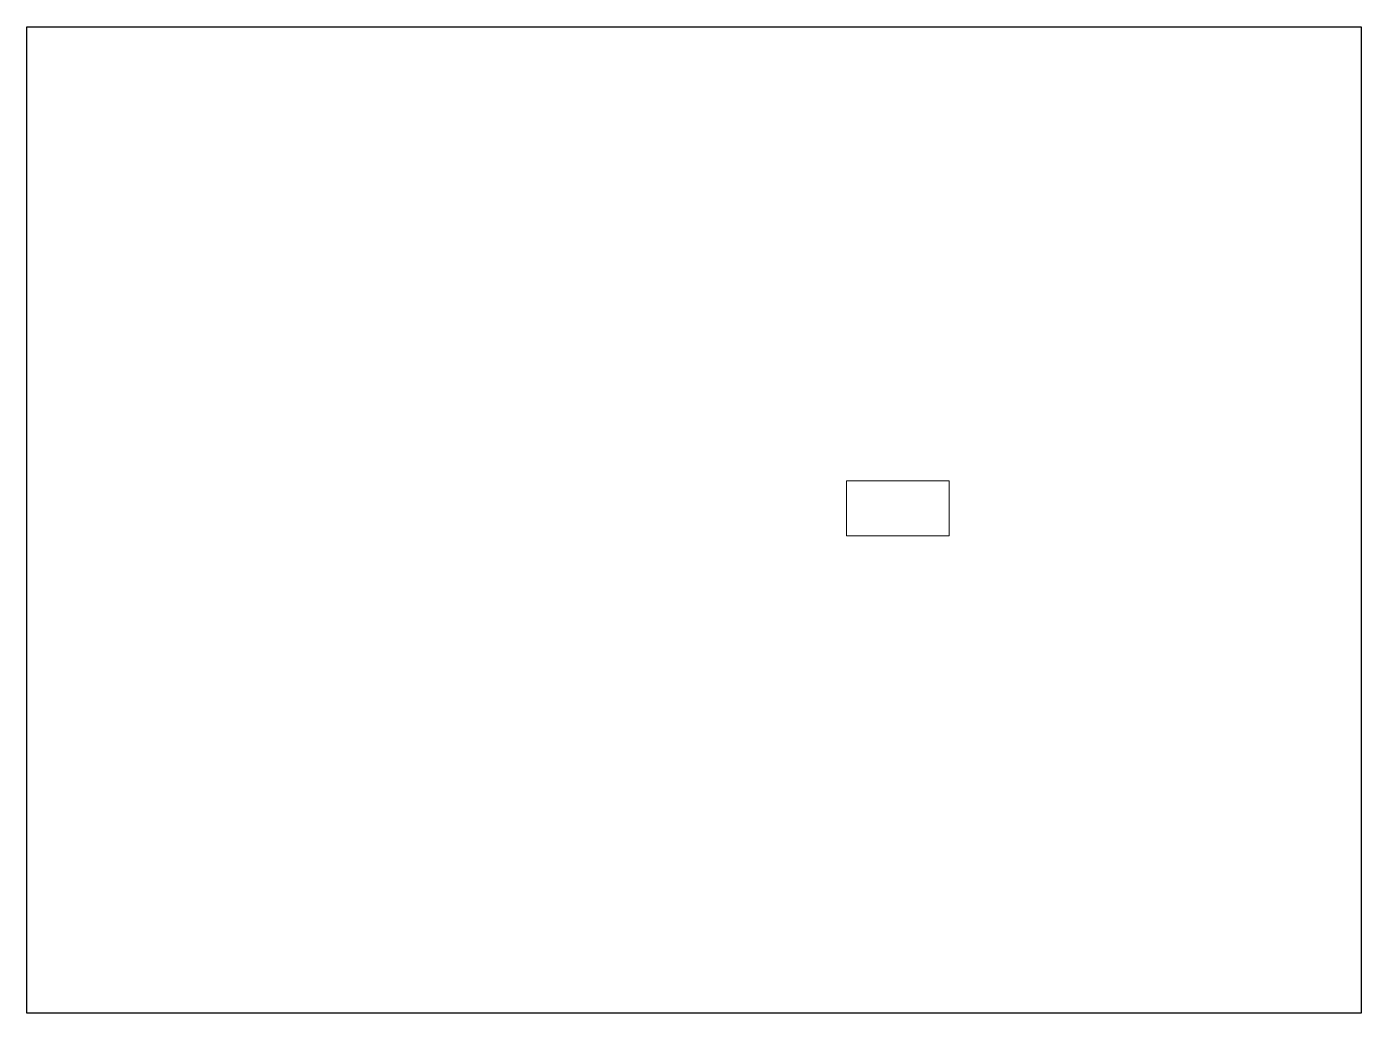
# Model space of a CAD drawing. Header units: millimetres. Extents: x -247 to 159, y -141 to 159.
import ezdxf

# ---------------------------------------------------------------- set-up
doc = ezdxf.new("R2010")
doc.units = ezdxf.units.MM
doc.header["$LTSCALE"] = 50
doc.header["$XCLIPFRAME"] = 0
doc.layers.add('Design Layer-1', color=7, linetype='Continuous')
picture_1 = doc.add_image_def('image1.jpg', size_in_pixel=(23, 17))
picture_2 = doc.add_image_def('image2.jpg', size_in_pixel=(23, 17))

msp = doc.modelspace()

# ---------------------------------------------------------------- linework, layer by layer
at = {"layer": 'Design Layer-1', "color": 7, "linetype": 'Continuous', "lineweight": 5, "transparency": 33554687, "flags": 128}
msp.add_lwpolyline([(2.5, 21.25), (33.75, 21.25), (33.75, 4.5), (2.5, 4.5)], close=True, dxfattribs=at)

# ---------------------------------------------------------------- pictures from other files: only their frames are drawn
at = {"layer": 'Design Layer-1', "transparency": 33554687}
image = msp.add_image(picture_1, insert=(-246.68, -140.6), size_in_units=(405.69, 299.86), dxfattribs=at)
image.dxf.flags = 7
at = {"layer": 'Design Layer-1', "lineweight": 0}
image = msp.add_image(picture_2, insert=(-148.6, -110.36), size_in_units=(333.46, 246.47), dxfattribs=at)
image.set_boundary_path([(9.9223, 7.4223), (12.0777, 7.4223), (12.0777, 8.5777), (9.9223, 8.5777), (9.9223, 7.4223)])

doc.saveas('drawing.dxf')
